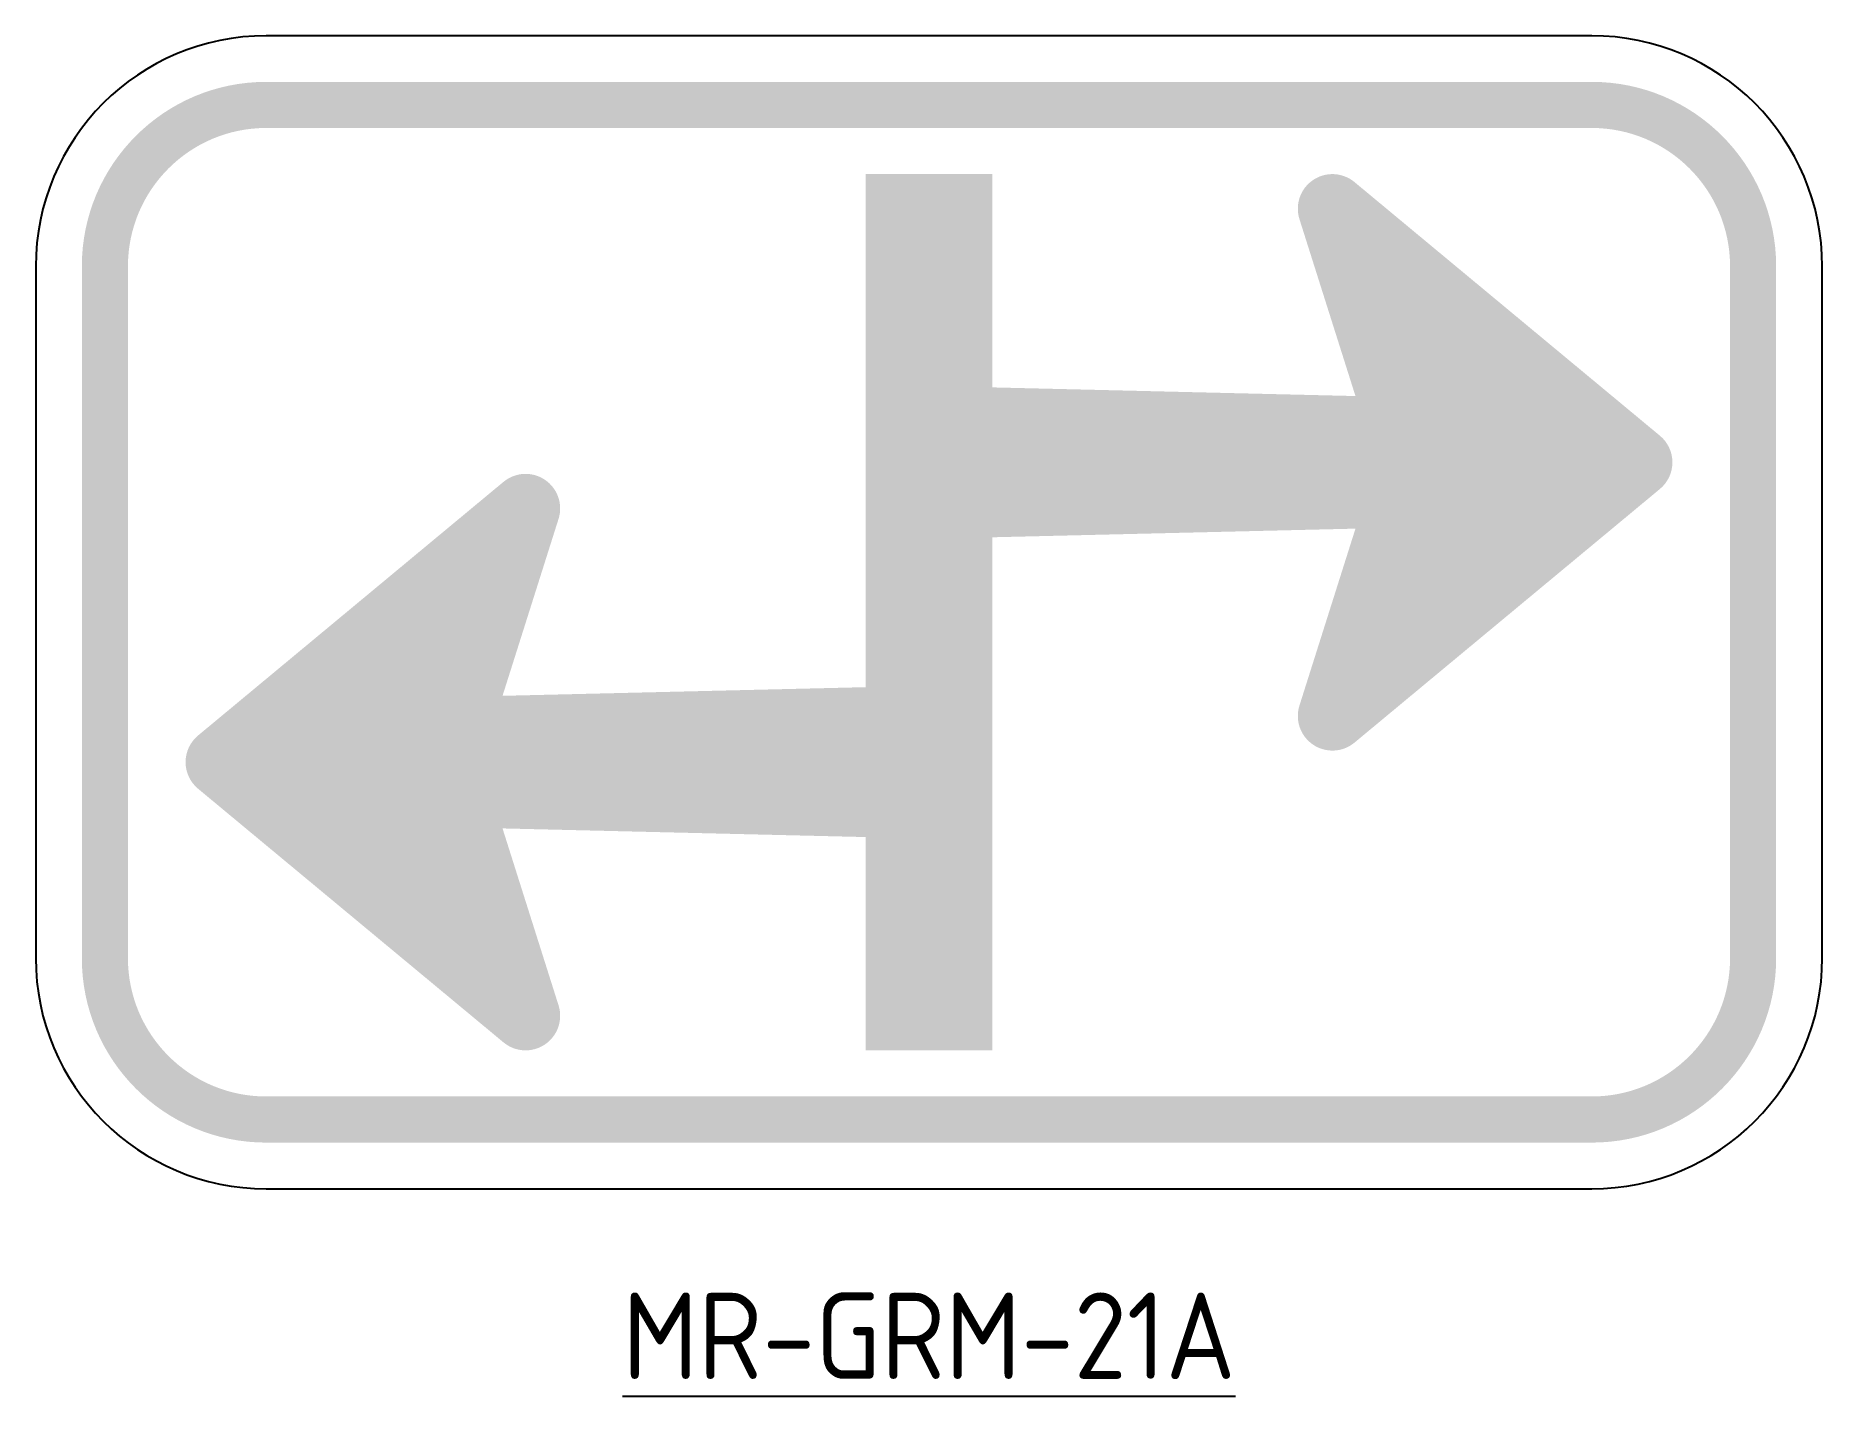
# Model space of a CAD drawing. Extents: x -31 to 31, y -7.2 to 40.
import ezdxf

# ---------------------------------------------------------------- set-up
doc = ezdxf.new("R2010")
doc.units = 0
doc.layers.add('_BLACK', color=7, linetype='Continuous', true_color=0x0a0a0a)
doc.layers.add('T35', color=3, linetype='Continuous')
doc.styles.add('T35', font='isocp2.shx', dxfattribs={"height": 3.5})

msp = doc.modelspace()

# ---------------------------------------------------------------- hatches: boundary and pattern name
at = {"layer": '_BLACK'}
h = msp.add_hatch(color=256, dxfattribs=at)
h.dxf.hatch_style = 1
edge = h.paths.add_edge_path(flags=16)
edge.add_arc((-23, 8), 4.800000000000001, 180, 270)
edge.add_line((-23, 3.2), (23, 3.2))
edge.add_arc((23, 8), 4.800000000000001, 270, 360)
edge.add_line((27.8, 8), (27.8, 32))
edge.add_arc((23, 32), 4.800000000000001, 0, 90)
edge.add_line((23, 36.8), (-23, 36.8))
edge.add_arc((-23, 32), 4.800000000000001, 90, 180)
edge.add_line((-27.8, 32), (-27.8, 8))
edge = h.paths.add_edge_path()
edge.add_arc((-23, 8), 6.4, 180, 270)
edge.add_line((-23, 1.6), (23, 1.6))
edge.add_arc((23, 8), 6.4, 270, 360)
edge.add_line((29.4, 8), (29.4, 32))
edge.add_arc((23, 32), 6.4, 0, 90)
edge.add_line((23, 38.40000000000001), (-23, 38.40000000000001))
edge.add_arc((-23, 32), 6.4, 90, 180)
edge.add_line((-29.4, 32), (-29.4, 8))
h = msp.add_hatch(color=256, dxfattribs=at)
h.dxf.hatch_style = 1
edge = h.paths.add_edge_path()
edge.add_line((2.2, 35.2), (2.2, 27.8))
edge.add_line((2.2, 27.8), (14.8, 27.5))
edge.add_line((14.8, 27.5), (12.85601058426682, 33.63766284114045))
edge.add_arc((14, 34), 1.199999999999989, 50.30092651652677, 197.5746200584528, ccw=False)
edge.add_line((14.76650645078416, 34.92329186117185), (25.36650645078416, 26.12329186117185))
edge.add_arc((24.6, 25.2), 1.199999999999991, -50.300926516525124, 50.300926516525124, ccw=False)
edge.add_line((25.36650645078416, 24.27670813882814), (14.76650645078426, 15.47670813882814))
edge.add_arc((14, 16.40000000000009), 1.200000000000097, 162.4253799415566, 309.6990734834742, ccw=False)
edge.add_line((12.85601058426673, 16.76233715885946), (14.8, 22.9))
edge.add_line((14.8, 22.9), (2.199999999999999, 22.6))
edge.add_line((2.2, 22.6), (2.2, 4.800000000000093))
edge.add_line((2.2, 4.800000000000091), (-2.2, 4.800000000000091))
edge.add_line((-2.2, 4.800000000000091), (-2.2, 12.20000000000009))
edge.add_line((-2.2, 12.20000000000009), (-14.8, 12.50000000000009))
edge.add_line((-14.8, 12.50000000000009), (-12.85601058426682, 6.362337158859646))
edge.add_arc((-14, 6.000000000000091), 1.199999999999989, -129.69907348347323, 17.57462005845281, ccw=False)
edge.add_line((-14.76650645078416, 5.076708138828235), (-25.36650645078416, 13.87670813882823))
edge.add_arc((-24.6, 14.80000000000009), 1.199999999999994, 129.6990734834751, 230.3009265165249, ccw=False)
edge.add_line((-25.36650645078416, 15.72329186117195), (-14.76650645078426, 24.52329186117195))
edge.add_arc((-14, 23.60000000000009), 1.200000000000027, -17.574620058447522, 129.699073483477, ccw=False)
edge.add_line((-12.85601058426673, 23.23766284114063), (-14.8, 17.10000000000009))
edge.add_line((-14.8, 17.10000000000009), (-2.199999999999999, 17.40000000000009))
edge.add_line((-2.2, 17.40000000000009), (-2.2, 35.2))
edge.add_line((-2.2, 35.2), (2.2, 35.2))

# ---------------------------------------------------------------- linework, layer by layer
msp.add_lwpolyline([(-31, 8, 0.414213562373095), (-23, 0), (23, 0, 0.414213562373095), (31, 8), (31, 32, 0.414213562373095), (23, 40), (-23, 40, 0.414213562373095), (-31, 32)], format="xyb", close=True, dxfattribs=at)

# ---------------------------------------------------------------- texts
at = {"layer": 'T35', "insert": (-4.547473508864641e-14, -3.6), "char_height": 3, "attachment_point": 2, "style": 'T35'}
msp.add_mtext('{\\LMR-GRM-21A}', dxfattribs=at)

doc.saveas('drawing.dxf')
